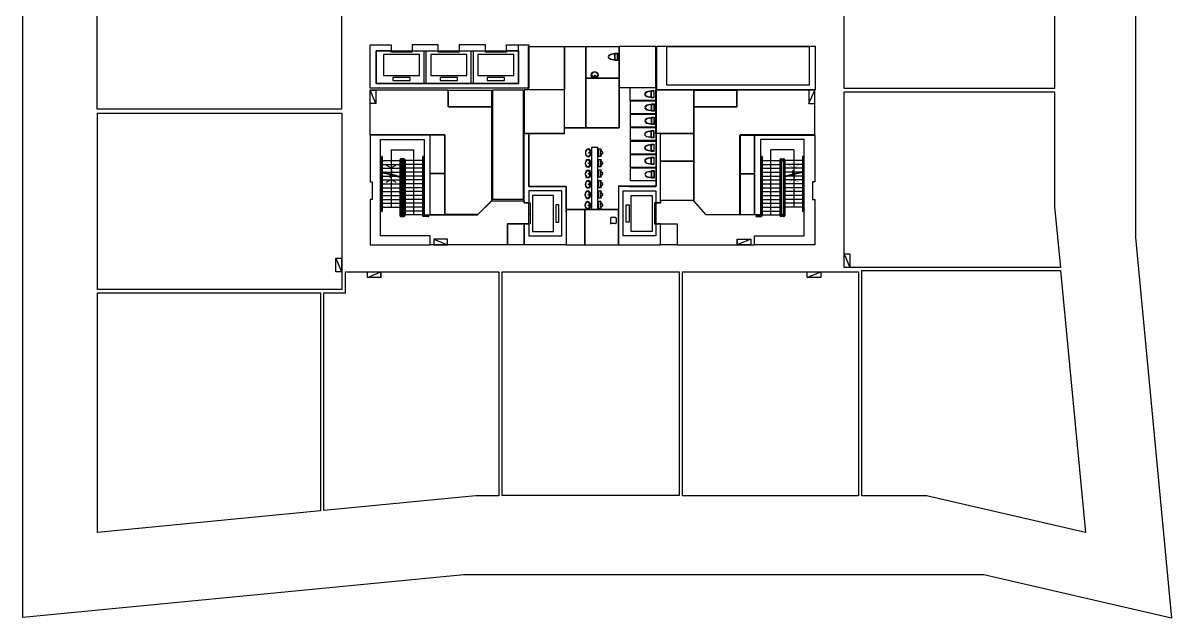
# Model space of a CAD drawing. Header units: millimetres. Extents: x -4538 to 72217, y -5606 to 73959.
# Drawn here: x -4538 to 72217, y -5606 to 34177 of the extents above; entities that cross this region are included whole.
import ezdxf

# ---------------------------------------------------------------- set-up
doc = ezdxf.new("R2010")
doc.units = ezdxf.units.MM
doc.header["$LTSCALE"] = 2000
doc.header["$MEASUREMENT"] = 0
for name, color, linetype in [('Column', 7, 'CONTINUOUS'), ('E&M', 7, 'CONTINUOUS'), ('Toilet', 7, 'CONTINUOUS'), ('Wall', 7, 'CONTINUOUS')]:
    doc.layers.add(name, color=color, linetype=linetype)

# ---------------------------------------------------------------- blocks, each defined once
blk = doc.blocks.new('matong')
at = {"layer": 'E&M', "color": 252, "transparency": 33554687}
for points in [[(37442, 24303), (37619, 24303), (37619, 23809), (37442, 23809)], [(37459, 24277), (37602, 24277), (37602, 23838), (37459, 23838)]]:
    blk.add_lwpolyline(points, close=True, dxfattribs=at)
for centre, major_axis in [((37349, 24052), (351, -1)), ((37347, 24051), (319, -1))]:
    blk.add_ellipse(centre, major_axis=major_axis, ratio=0.548212, start_param=1.269826, end_param=5.016753, dxfattribs=at)

msp = doc.modelspace()

# ---------------------------------------------------------------- linework, layer by layer
at = {"layer": 'Column', "color": 3, "transparency": 33554687}
for p, q in [((35172, 30482, 530), (33172, 30482, 530)), ((26771, 22289, 389), (28947, 22289, 389))]:
    msp.add_line(p, q, dxfattribs=at)
at = {"layer": 'Column', "color": 3, "transparency": 33554687, "extrusion": (0, -0.017452, 0.999848)}
for points in [[(64375, 41596), (64375, 29792), (50306, 29792), (50306, 41595), (64375, 41595)], [(429, 40122), (16744, 40122), (16744, 28410), (429, 28410), (429, 40122)], [(23858, 29690), (26766, 29690), (26766, 28572), (23858, 28572), (23858, 29690)], [(64375, 21880), (64757, 17830), (50306, 17830), (50306, 29579), (64375, 29579), (64375, 21880)], [(18647, 22368), (18647, 19349), (22667, 19349), (22667, 19949), (19347, 19949), (19347, 26388), (22267, 26388), (22267, 21348), (22667, 21348), (22667, 26687), (18647, 26687), (18647, 23568), (18797, 23568), (18797, 22368), (18647, 22368)], [(22668, 26694), (23640, 26694), (23640, 24106), (22668, 24106), (22668, 26694)], [(28947, 26787), (29247, 26787), (29247, 23248), (31747, 23248), (31747, 19349), (28947, 19349), (28947, 20748), (29247, 20748), (29247, 19949), (31447, 19949), (31447, 22948), (29247, 22948), (29247, 22148), (28947, 22148)], [(38047, 26787), (37747, 26787), (37747, 23248), (35247, 23248), (35247, 19349), (38047, 19349), (38047, 20748), (37747, 20748), (37747, 19949), (35547, 19949), (35547, 22948), (37747, 22948), (37747, 22148), (38047, 22148), (38047, 26787)], [(48347, 22368), (48347, 19349), (44327, 19349), (44327, 19949), (47647, 19949), (47647, 26388), (44727, 26388), (44727, 21348), (44327, 21348), (44327, 26687), (48347, 26687), (48347, 23568), (48197, 23568), (48197, 22368), (48347, 22368)], [(22668, 24115), (23640, 24115), (23640, 21364), (22668, 21364), (22668, 24115)], [(43355, 24101), (44326, 24101), (44326, 21350), (43355, 21350), (43355, 24101)], [(38049, 20747), (39164, 20747), (39164, 19352), (38049, 19352), (38049, 20747)], [(27254, 2568), (25714, 2568), (15559, 1586), (15559, 16135), (17000, 16135), (17000, 17544), (27254, 17544), (27254, 2568)], [(64776, 17630), (66428, 122), (55824, 2568), (51491, 2568), (51491, 17630), (64776, 17630)]]:
    msp.add_lwpolyline(points, dxfattribs=at)
at = {"layer": 'Column', "color": 3, "transparency": 33554687, "extrusion": (0, -0.017452, 0.999848), "elevation": -2}
for points in [[(29254, 29825), (18654, 29825), (18654, 32725), (20054, 32725), (20054, 32325), (19054, 32325), (19054, 30125), (28554, 30125), (28554, 32725), (29254, 32725), (29254, 29825)], [(23204, 32325), (23204, 32725), (21454, 32725), (21454, 32325), (23204, 32325)], [(26354, 32325), (26354, 32725), (24604, 32725), (24604, 32325), (26354, 32325)], [(28554, 32325), (27754, 32325), (27754, 32725), (28554, 32725)], [(33054, 32601), (35282, 32601), (35282, 30486), (33054, 30486), (33054, 32601)]]:
    msp.add_lwpolyline(points, dxfattribs=at)
at = {"layer": 'Column', "color": 3, "transparency": 33554687, "elevation": 562}
msp.add_lwpolyline([(19054, 32320), (28554, 32320), (28554, 30121), (19054, 30121)], close=True, dxfattribs=at)
at = {"layer": 'Column', "color": 3, "transparency": 33554687}
for points in [[(29241, 32596), (31630, 32596), (31630, 29705), (29241, 29705)], [(31633, 32593), (33054, 32593), (33054, 27171), (31633, 27171)], [(37745, 32602), (35273, 32602), (35273, 29870), (37745, 29870)], [(37792, 32617), (48377, 32617), (48377, 29717), (37792, 29717)], [(38479, 32614), (47988, 32614), (47988, 30022), (38479, 30022)], [(33053, 30492), (35281, 30492), (35281, 27171), (33053, 27171)], [(26855, 29709), (28873, 29709), (28873, 22374), (26855, 22374)], [(28931, 26799), (31637, 26799), (31637, 29707), (28931, 29707)], [(37747, 29701), (40275, 29701), (40275, 26793), (37747, 26793)], [(436, 28136), (16757, 28136), (16757, 16355), (436, 16355)], [(38044, 26791), (40277, 26791), (40277, 24939), (38044, 24939)], [(33454, 25872), (33844, 25872), (33844, 21689), (33454, 21689)], [(38044, 24939), (40277, 24939), (40277, 22299), (38044, 22299)], [(31747, 19351), (32988, 19351), (32988, 21689), (31747, 21689)], [(32988, 19351), (35244, 19351), (35244, 21689), (32988, 21689)], [(27476, 17546), (39295, 17546), (39295, 2581), (27476, 2581)], [(39517, 17545), (51265, 17545), (51265, 2567), (39517, 2567)]]:
    msp.add_lwpolyline(points, close=True, dxfattribs=at)
for points in [[(18659, 29698), (23857, 29698), (23857, 28580), (26769, 28580), (26769, 22296), (25836, 21363), (23642, 21363), (23642, 26694), (18648, 26694), (18648, 29698)], [(29245, 26797), (31639, 26797), (31639, 27166), (35284, 27166), (35284, 29872), (37751, 29872), (37751, 23263), (35247, 23263), (35247, 21698), (31749, 21698), (31749, 23244), (29245, 23244), (29245, 26797)], [(43145, 29697), (48344, 29697), (48344, 26693), (43361, 26693), (43361, 21351), (41105, 21351), (40285, 22294), (40285, 28579), (43145, 28579), (43145, 29697)], [(19345, 19955), (19345, 26394), (22267, 26394), (22267, 21360), (22667, 21360), (25825, 21360), (26779, 22293), (28932, 22293), (28932, 22149), (29240, 22149), (29240, 20755), (27825, 20755), (27825, 19350), (22667, 19350), (22667, 19955), (19345, 19955)]]:
    msp.add_lwpolyline(points, dxfattribs=at)
at = {"layer": 'Column', "color": 3, "transparency": 33554687, "elevation": 387}
msp.add_lwpolyline([(37747, 22145), (37747, 20745), (39164, 20744), (39164, 19349), (44327, 19346), (44327, 19945), (47647, 19945), (47647, 26384), (44727, 26384), (44727, 21345), (41105, 21351), (40285, 22294), (38044, 22299), (38044, 22145), (37747, 22145)], dxfattribs=at)
at = {"layer": 'Column', "color": 3, "transparency": 33554687, "extrusion": (0, -0.017452, 0.999848)}
msp.add_lwpolyline([(15335, 1564), (430, 122), (430, 16136), (15335, 16136), (15335, 1564)], close=True, dxfattribs=at)
msp.add_ellipse((22542, 21255, 371), major_axis=(-25, 0), ratio=0.999848, start_param=1.570796, end_param=4.712389, dxfattribs=at)
at = {"layer": 'E&M', "color": 252, "transparency": 33554687}
for p, q in [((20754, 32320, 562), (20754, 32220, 560)), ((22254, 30121, 524), (22254, 32320, 562)), ((22404, 30121, 524), (22404, 32320, 562)), ((23904, 32320, 562), (23904, 32220, 560)), ((25404, 30121, 524), (25404, 32320, 562)), ((25554, 30121, 524), (25554, 32320, 562)), ((27054, 32320, 562), (27054, 32220, 560)), ((33646, 30645, 735), (33636, 30540, 734)), ((33651, 30645, 735), (33640, 30581, 735)), ((33667, 30649, 735), (33644, 30671, 735)), ((33667, 30671, 735), (33644, 30649, 735)), ((33661, 30645, 735), (33672, 30581, 735)), ((33676, 30540, 735), (33666, 30645, 735)), ((19027, 28793, 503), (18647, 29693, 518)), ((47967, 28793, 503), (48347, 29693, 518)), ((20047, 25684, 448), (21567, 25684, 448)), ((20047, 25684, 448), (20047, 21865, 382)), ((21567, 21345, 373), (21567, 25684, 448)), ((33278, 25510, 735), (33256, 25487, 735)), ((33256, 25510, 735), (33278, 25487, 735)), ((33387, 25518, 735), (33282, 25508, 735)), ((33282, 25503, 735), (33346, 25514, 735)), ((33282, 25493, 735), (33346, 25482, 735)), ((33282, 25488, 735), (33387, 25478, 734)), ((33897, 25729, 449), (33897, 25279, 441)), ((34072, 25729, 449), (33897, 25729, 449)), ((34037, 25657, 448), (34037, 25350, 442)), ((34176, 25547, 446), (34045, 25643, 448)), ((34045, 25365, 443), (34176, 25460, 444)), ((34170, 25539, 446), (34053, 25625, 447)), ((34053, 25383, 443), (34170, 25468, 445)), ((34057, 25679, 448), (34072, 25679, 448)), ((34072, 25329, 442), (34057, 25329, 442)), ((46947, 25684, 448), (45427, 25684, 448)), ((45427, 21345, 373), (45427, 25684, 448)), ((46947, 25684, 448), (46947, 21865, 382)), ((19347, 24984, 436), (19412, 24984, 436)), ((19347, 24724, 432), (19412, 24724, 432)), ((19412, 25234, 440), (19412, 24236, 423)), ((19462, 25234, 440), (19462, 24223, 423)), ((19462, 24984, 436), (20632, 24984, 436)), ((19462, 24724, 432), (20632, 24724, 432)), ((20632, 25024, 437), (20632, 23929, 418)), ((20682, 25024, 437), (20682, 23917, 417)), ((20682, 24984, 436), (20747, 24984, 436)), ((20682, 24724, 432), (20747, 24724, 432)), ((20907, 25099, 438), (20707, 25099, 438)), ((20907, 25049, 437), (20707, 25049, 437)), ((20932, 24984, 436), (20867, 24984, 436)), ((20932, 24724, 432), (20867, 24724, 432)), ((20932, 25024, 437), (20932, 21305, 372)), ((20982, 25024, 437), (20982, 21305, 372)), ((22152, 24984, 436), (20982, 24984, 436)), ((22152, 24724, 432), (20982, 24724, 432)), ((22152, 25234, 440), (22152, 21305, 372)), ((22202, 25234, 440), (22202, 21305, 372)), ((22267, 24984, 436), (22202, 24984, 436)), ((22267, 24724, 432), (22202, 24724, 432)), ((33257, 24809, 735), (33235, 24786, 735)), ((33235, 24809, 735), (33257, 24786, 735)), ((33366, 24818, 735), (33261, 24808, 735)), ((33261, 24803, 735), (33325, 24814, 735)), ((33261, 24793, 735), (33325, 24782, 735)), ((33261, 24788, 735), (33366, 24778, 734)), ((33897, 25279, 441), (34072, 25279, 441)), ((33897, 25029, 437), (33897, 24579, 429)), ((34072, 25029, 437), (33897, 25029, 437)), ((33897, 24579, 429), (34072, 24579, 429)), ((34037, 24957, 436), (34037, 24651, 430)), ((34176, 24848, 434), (34045, 24943, 435)), ((34045, 24665, 431), (34176, 24760, 432)), ((34170, 24840, 434), (34053, 24925, 435)), ((34053, 24683, 431), (34170, 24768, 432)), ((34057, 24979, 436), (34072, 24979, 436)), ((34072, 24629, 430), (34057, 24629, 430)), ((44727, 24984, 436), (44792, 24984, 436)), ((44727, 24724, 432), (44792, 24724, 432)), ((44792, 25234, 440), (44792, 21305, 372)), ((44842, 25234, 440), (44842, 21305, 372)), ((44842, 24984, 436), (46012, 24984, 436)), ((44842, 24724, 432), (46012, 24724, 432)), ((46012, 25024, 437), (46012, 21305, 372)), ((46062, 25024, 437), (46062, 21305, 372)), ((46062, 24984, 436), (46127, 24984, 436)), ((46062, 24724, 432), (46127, 24724, 432)), ((46087, 25099, 438), (46287, 25099, 438)), ((46087, 25049, 437), (46287, 25049, 437)), ((46312, 24984, 436), (46247, 24984, 436)), ((46312, 24724, 432), (46247, 24724, 432)), ((46312, 25024, 437), (46312, 23917, 417)), ((46362, 25024, 437), (46362, 23929, 418)), ((47532, 24984, 436), (46362, 24984, 436)), ((47532, 24724, 432), (46362, 24724, 432)), ((47532, 25234, 440), (47532, 24223, 423)), ((47582, 25234, 440), (47582, 24236, 423)), ((47647, 24984, 436), (47582, 24984, 436)), ((47647, 24724, 432), (47582, 24724, 432)), ((19347, 24464, 427), (19412, 24464, 427)), ((19347, 24252, 423), (19982, 24092, 421)), ((19347, 24201, 422), (19987, 24041, 420)), ((19347, 23944, 418), (19412, 23944, 418)), ((19412, 24185, 422), (19412, 21605, 377)), ((19462, 24464, 427), (20632, 24464, 427)), ((19462, 24172, 422), (19462, 21605, 377)), ((19462, 23944, 418), (20367, 23944, 418)), ((19538, 24204, 422), (20632, 24204, 422)), ((20111, 24060, 420), (20747, 23900, 417)), ((20116, 24007, 419), (20747, 23849, 416)), ((20572, 23944, 418), (20632, 23944, 418)), ((20632, 23878, 417), (20632, 21305, 372)), ((20682, 24464, 427), (20747, 24464, 427)), ((20682, 24204, 422), (20747, 24204, 422)), ((20682, 23944, 418), (20747, 23944, 418)), ((20682, 23865, 417), (20682, 21305, 372)), ((20932, 24464, 427), (20867, 24464, 427)), ((20932, 24204, 422), (20867, 24204, 422)), ((20932, 23944, 418), (20867, 23944, 418)), ((22152, 24464, 427), (20982, 24464, 427)), ((22152, 24204, 422), (20982, 24204, 422)), ((22152, 23944, 418), (20982, 23944, 418)), ((22267, 24464, 427), (22202, 24464, 427)), ((22267, 24204, 422), (22202, 24204, 422)), ((22267, 23944, 418), (22202, 23944, 418)), ((33257, 24097, 735), (33235, 24075, 735)), ((33235, 24097, 735), (33257, 24075, 735)), ((33366, 24106, 735), (33261, 24096, 735)), ((33261, 24091, 735), (33325, 24102, 735)), ((33261, 24081, 735), (33325, 24070, 735)), ((33261, 24076, 735), (33366, 24066, 734)), ((33897, 24329, 425), (33897, 23879, 417)), ((34072, 24329, 425), (33897, 24329, 425)), ((33897, 23879, 417), (34072, 23879, 417)), ((34037, 24258, 423), (34037, 23951, 418)), ((34176, 24148, 422), (34045, 24243, 423)), ((34045, 23965, 418), (34176, 24061, 420)), ((34170, 24140, 421), (34053, 24225, 423)), ((34053, 23983, 419), (34170, 24069, 420)), ((34057, 24279, 424), (34072, 24279, 424)), ((34072, 23929, 418), (34057, 23929, 418)), ((44727, 24464, 427), (44792, 24464, 427)), ((44727, 24204, 422), (44792, 24204, 422)), ((44727, 23944, 418), (44792, 23944, 418)), ((44842, 24464, 427), (46012, 24464, 427)), ((44842, 24204, 422), (46012, 24204, 422)), ((44842, 23944, 418), (46012, 23944, 418)), ((46062, 24464, 427), (46127, 24464, 427)), ((46062, 24204, 422), (46127, 24204, 422)), ((46062, 23944, 418), (46127, 23944, 418)), ((46312, 24464, 427), (46247, 24464, 427)), ((46312, 24204, 422), (46247, 24204, 422)), ((46883, 24060, 420), (46247, 23900, 417)), ((46878, 24007, 419), (46247, 23849, 416)), ((46312, 23944, 418), (46247, 23944, 418)), ((46312, 23865, 417), (46312, 21305, 372)), ((47532, 24464, 427), (46362, 24464, 427)), ((47456, 24204, 422), (46362, 24204, 422)), ((46422, 23944, 418), (46362, 23944, 418)), ((46362, 23878, 417), (46362, 21305, 372)), ((47532, 23944, 418), (46627, 23944, 418)), ((47647, 24201, 422), (47007, 24041, 420)), ((47647, 24252, 423), (47011, 24092, 421)), ((47532, 24172, 422), (47532, 21605, 377)), ((47647, 24464, 427), (47582, 24464, 427)), ((47582, 24185, 422), (47582, 21605, 377)), ((47647, 23944, 418), (47582, 23944, 418)), ((19347, 23684, 413), (19412, 23684, 413)), ((19347, 23424, 409), (19412, 23424, 409)), ((19347, 23164, 404), (19412, 23164, 404)), ((19462, 23684, 413), (20632, 23684, 413)), ((19462, 23424, 409), (20632, 23424, 409)), ((19462, 23164, 404), (20632, 23164, 404)), ((20682, 23684, 413), (20747, 23684, 413)), ((20682, 23424, 409), (20747, 23424, 409)), ((20682, 23164, 404), (20747, 23164, 404)), ((20932, 23684, 413), (20867, 23684, 413)), ((20932, 23424, 409), (20867, 23424, 409)), ((20932, 23164, 404), (20867, 23164, 404)), ((22152, 23684, 413), (20982, 23684, 413)), ((22152, 23424, 409), (20982, 23424, 409)), ((22152, 23164, 404), (20982, 23164, 404)), ((22267, 23684, 413), (22202, 23684, 413)), ((22267, 23424, 409), (22202, 23424, 409)), ((22267, 23164, 404), (22202, 23164, 404)), ((33259, 23407, 735), (33237, 23384, 735)), ((33237, 23407, 735), (33259, 23384, 735)), ((33368, 23415, 735), (33263, 23405, 735)), ((33263, 23400, 735), (33326, 23411, 735)), ((33263, 23390, 735), (33326, 23379, 735)), ((33263, 23385, 735), (33368, 23375, 734)), ((33897, 23629, 412), (33897, 23179, 405)), ((34072, 23629, 412), (33897, 23629, 412)), ((33897, 23179, 405), (34072, 23179, 405)), ((34037, 23558, 411), (34037, 23251, 406)), ((34176, 23448, 409), (34045, 23543, 411)), ((34045, 23266, 406), (34176, 23361, 408)), ((34170, 23440, 409), (34053, 23525, 411)), ((34053, 23284, 406), (34170, 23369, 408)), ((34057, 23579, 412), (34072, 23579, 412)), ((34072, 23229, 405), (34057, 23229, 405)), ((44727, 23684, 413), (44792, 23684, 413)), ((44727, 23424, 409), (44792, 23424, 409)), ((44727, 23164, 404), (44792, 23164, 404)), ((44842, 23684, 413), (46012, 23684, 413)), ((44842, 23424, 409), (46012, 23424, 409)), ((44842, 23164, 404), (46012, 23164, 404)), ((46062, 23684, 413), (46127, 23684, 413)), ((46062, 23424, 409), (46127, 23424, 409)), ((46062, 23164, 404), (46127, 23164, 404)), ((46312, 23684, 413), (46247, 23684, 413)), ((46312, 23424, 409), (46247, 23424, 409)), ((46312, 23164, 404), (46247, 23164, 404)), ((47532, 23684, 413), (46362, 23684, 413)), ((47532, 23424, 409), (46362, 23424, 409)), ((47532, 23164, 404), (46362, 23164, 404)), ((47647, 23684, 413), (47582, 23684, 413)), ((47647, 23424, 409), (47582, 23424, 409)), ((47647, 23164, 404), (47582, 23164, 404)), ((19347, 22905, 400), (19412, 22905, 400)), ((19347, 22645, 395), (19412, 22645, 395)), ((19347, 22385, 391), (19412, 22385, 391)), ((19462, 22905, 400), (20632, 22905, 400)), ((19462, 22645, 395), (20632, 22645, 395)), ((19462, 22385, 391), (20632, 22385, 391)), ((20682, 22905, 400), (20747, 22905, 400)), ((20682, 22645, 395), (20747, 22645, 395)), ((20682, 22385, 391), (20747, 22385, 391)), ((20932, 22905, 400), (20867, 22905, 400)), ((20932, 22645, 395), (20867, 22645, 395)), ((20932, 22385, 391), (20867, 22385, 391)), ((22152, 22905, 400), (20982, 22905, 400)), ((22152, 22645, 395), (20982, 22645, 395)), ((22152, 22385, 391), (20982, 22385, 391)), ((22267, 22905, 400), (22202, 22905, 400)), ((22267, 22645, 395), (22202, 22645, 395)), ((22267, 22385, 391), (22202, 22385, 391)), ((33238, 22706, 735), (33216, 22684, 735)), ((33216, 22706, 735), (33238, 22684, 735)), ((33347, 22715, 735), (33242, 22705, 735)), ((33242, 22700, 735), (33305, 22711, 735)), ((33242, 22690, 735), (33305, 22679, 735)), ((33242, 22685, 735), (33347, 22675, 734)), ((33897, 22930, 400), (33897, 22480, 392)), ((34072, 22930, 400), (33897, 22930, 400)), ((33897, 22480, 392), (34072, 22480, 392)), ((34037, 22858, 399), (34037, 22551, 394)), ((34176, 22748, 397), (34045, 22843, 399)), ((34045, 22566, 394), (34176, 22661, 396)), ((34170, 22740, 397), (34053, 22825, 398)), ((34053, 22584, 394), (34170, 22669, 396)), ((34057, 22880, 399), (34072, 22880, 399)), ((34072, 22530, 393), (34057, 22530, 393)), ((44727, 22905, 400), (44792, 22905, 400)), ((44727, 22645, 395), (44792, 22645, 395)), ((44727, 22385, 391), (44792, 22385, 391)), ((44842, 22905, 400), (46012, 22905, 400)), ((44842, 22645, 395), (46012, 22645, 395)), ((44842, 22385, 391), (46012, 22385, 391)), ((46062, 22905, 400), (46127, 22905, 400)), ((46062, 22645, 395), (46127, 22645, 395)), ((46062, 22385, 391), (46127, 22385, 391)), ((46312, 22905, 400), (46247, 22905, 400)), ((46312, 22645, 395), (46247, 22645, 395)), ((46312, 22385, 391), (46247, 22385, 391)), ((47532, 22905, 400), (46362, 22905, 400)), ((47532, 22645, 395), (46362, 22645, 395)), ((47532, 22385, 391), (46362, 22385, 391)), ((47647, 22905, 400), (47582, 22905, 400)), ((47647, 22645, 395), (47582, 22645, 395)), ((47647, 22385, 391), (47582, 22385, 391)), ((19347, 22125, 386), (19412, 22125, 386)), ((19347, 21865, 382), (19412, 21865, 382)), ((19462, 22125, 386), (20632, 22125, 386)), ((19462, 21865, 382), (20632, 21865, 382)), ((20682, 22125, 386), (20747, 22125, 386)), ((20682, 21865, 382), (20747, 21865, 382)), ((20932, 22125, 386), (20867, 22125, 386)), ((20932, 21865, 382), (20867, 21865, 382)), ((20932, 21605, 377), (20867, 21605, 377)), ((22152, 22125, 386), (20982, 22125, 386)), ((22152, 21865, 382), (20982, 21865, 382)), ((22152, 21605, 377), (20982, 21605, 377)), ((22267, 22125, 386), (22202, 22125, 386)), ((22267, 21865, 382), (22202, 21865, 382)), ((22267, 21605, 377), (22202, 21605, 377)), ((33238, 21994, 735), (33216, 21972, 735)), ((33216, 21994, 735), (33238, 21972, 735)), ((33347, 22003, 735), (33242, 21993, 735)), ((33242, 21988, 735), (33305, 21999, 735)), ((33242, 21978, 735), (33305, 21967, 735)), ((33242, 21973, 735), (33347, 21963, 734)), ((33897, 22230, 388), (33897, 21780, 380)), ((34072, 22230, 388), (33897, 22230, 388)), ((33897, 21780, 380), (34072, 21780, 380)), ((34037, 22158, 387), (34037, 21851, 381)), ((34176, 22049, 385), (34045, 22144, 387)), ((34045, 21866, 382), (34176, 21961, 383)), ((34170, 22040, 385), (34053, 22126, 386)), ((34053, 21884, 382), (34170, 21969, 383)), ((34057, 22180, 387), (34072, 22180, 387)), ((34072, 21830, 381), (34057, 21830, 381)), ((44727, 22125, 386), (44792, 22125, 386)), ((44727, 21865, 382), (44792, 21865, 382)), ((44727, 21605, 377), (44792, 21605, 377)), ((44842, 22125, 386), (46012, 22125, 386)), ((44842, 21865, 382), (46012, 21865, 382)), ((44842, 21605, 377), (46012, 21605, 377)), ((46062, 22125, 386), (46127, 22125, 386)), ((46062, 21865, 382), (46127, 21865, 382)), ((46062, 21605, 377), (46127, 21605, 377)), ((46312, 22125, 386), (46247, 22125, 386)), ((46312, 21865, 382), (46247, 21865, 382)), ((47532, 22125, 386), (46362, 22125, 386)), ((47532, 21865, 382), (46362, 21865, 382)), ((47647, 22125, 386), (47582, 22125, 386)), ((47647, 21865, 382), (47582, 21865, 382)), ((20707, 21280, 371), (20907, 21280, 371)), ((20707, 21230, 371), (20907, 21230, 371)), ((20747, 21345, 373), (20867, 21345, 373)), ((20932, 21345, 373), (20867, 21345, 373)), ((22152, 21345, 373), (20982, 21345, 373)), ((22267, 21345, 373), (22202, 21345, 373)), ((22542, 21280, 371), (22227, 21280, 371)), ((22542, 21230, 371), (22227, 21230, 371)), ((29247, 21445, 374), (29347, 21445, 374)), ((34697, 21115, 369), (34697, 20815, 363)), ((35047, 21165, 369), (34747, 21165, 369)), ((35047, 20765, 362), (34747, 20765, 362)), ((35097, 21115, 369), (35097, 20815, 363)), ((37747, 21445, 374), (37647, 21445, 374)), ((44452, 21280, 371), (44767, 21280, 371)), ((44452, 21230, 371), (44767, 21230, 371)), ((44727, 21345, 373), (44792, 21345, 373)), ((44842, 21345, 373), (46012, 21345, 373)), ((46062, 21345, 373), (46127, 21345, 373)), ((46287, 21280, 371), (46087, 21280, 371)), ((46287, 21230, 371), (46087, 21230, 371)), ((46247, 21345, 373), (46127, 21345, 373)), ((22917, 19726, 344), (23817, 19346, 338)), ((44077, 19726, 344), (43177, 19346, 338)), ((43177, 19726, 344), (43177, 19346, 338)), ((43177, 19726, 344), (44077, 19726, 344)), ((16361, 18446, 322), (16741, 17546, 306)), ((50310, 18739, 322), (50690, 17839, 306)), ((18473, 17159, 300), (19373, 17539, 306)), ((19373, 17159, 300), (19373, 17539, 306)), ((47856, 17164, 300), (48756, 17544, 306))]:
    msp.add_line(p, q, dxfattribs=at)
at = {"layer": 'E&M', "color": 252, "transparency": 33554687, "extrusion": (0, -0.017452, 0.999848)}
for points, elevation in [([(20054, 32325), (21454, 32325), (21454, 32225), (20054, 32225), (20054, 32325)], -2), ([(23204, 32325), (24604, 32325), (24604, 32225), (23204, 32225), (23204, 32325)], -2), ([(26354, 32325), (27754, 32325), (27754, 32225), (26354, 32225), (26354, 32325)], -2), ([(19554, 30675), (21954, 30675), (21954, 32075), (19554, 32075), (19554, 30675)], -2), ([(22704, 30675), (25104, 30675), (25104, 32075), (22704, 32075), (22704, 30675)], -2), ([(25854, 30675), (28254, 30675), (28254, 32075), (25854, 32075), (25854, 30675)], -2), ([(21329, 30525), (20179, 30525), (20179, 30325), (21329, 30325), (21329, 30525)], -2), ([(24479, 30525), (23329, 30525), (23329, 30325), (24479, 30325), (24479, 30525)], -2), ([(27629, 30525), (26479, 30525), (26479, 30325), (27629, 30325), (27629, 30525)], -2), ([(50310, 17842), (50310, 18742), (50690, 18742), (50690, 17842), (50310, 17842)], -5), ([(19373, 17162), (18473, 17162), (18473, 17542), (19373, 17542), (19373, 17162)], 0)]:
    msp.add_lwpolyline(points, dxfattribs=dict(at, elevation=elevation))
for points in [[(19027, 29697), (19027, 28797), (18647, 28797), (18647, 29697), (19027, 29697)], [(47967, 29697), (47967, 28797), (48347, 28797), (48347, 29697), (47967, 29697)], [(19730, 24672), (20047, 24493), (20364, 24672)], [(20867, 21348), (20867, 24988), (20747, 24988), (20747, 21348)], [(46127, 21348), (46127, 24988), (46247, 24988), (46247, 21348)], [(20116, 24011), (20086, 24334), (20008, 23816), (19982, 24096)], [(46878, 24011), (46908, 24334), (46986, 23816), (47011, 24096)], [(19730, 23534), (20047, 23713), (20364, 23534)], [(30897, 20248), (30897, 22648), (29497, 22648), (29497, 20248), (30897, 20248)], [(36097, 20248), (36097, 22648), (37497, 22648), (37497, 20248), (36097, 20248)], [(29247, 20748), (29247, 22148), (29347, 22148), (29347, 20748), (29247, 20748)], [(31047, 22023), (31047, 20873), (31247, 20873), (31247, 22023), (31047, 22023)], [(35947, 22023), (35947, 20873), (35747, 20873), (35747, 22023), (35947, 22023)], [(37747, 20748), (37747, 22148), (37647, 22148), (37647, 20748), (37747, 20748)], [(23817, 19729), (22917, 19729), (22917, 19349), (23817, 19349), (23817, 19729)], [(43177, 19729), (44077, 19729), (44077, 19349), (43177, 19349), (43177, 19729)], [(16361, 17549), (16361, 18449), (16741, 18449), (16741, 17549), (16361, 17549)], [(48756, 17166), (47856, 17166), (47856, 17546), (48756, 17546), (48756, 17166)]]:
    msp.add_lwpolyline(points, dxfattribs=at)
at = {"layer": 'E&M', "color": 252, "transparency": 33554687}
for points in [[(37435, 29666), (37612, 29666), (37612, 29172), (37435, 29172)], [(37452, 29640), (37595, 29640), (37595, 29200), (37452, 29200)], [(37442, 28778), (37619, 28778), (37619, 28284), (37442, 28284)], [(37459, 28752), (37602, 28752), (37602, 28312), (37459, 28312)], [(37443, 27886), (37621, 27886), (37621, 27392), (37443, 27392)], [(37461, 27860), (37604, 27860), (37604, 27420), (37461, 27420)], [(37426, 26988), (37604, 26988), (37604, 26494), (37426, 26494)], [(37443, 26962), (37586, 26962), (37586, 26522), (37443, 26522)], [(37433, 26083), (37611, 26083), (37611, 25589), (37433, 25589)], [(37450, 26057), (37593, 26057), (37593, 25618), (37450, 25618)], [(37435, 25208), (37612, 25208), (37612, 24714), (37435, 24714)], [(37452, 25182), (37595, 25182), (37595, 24742), (37452, 24742)], [(37442, 24303), (37619, 24303), (37619, 23809), (37442, 23809)], [(37459, 24277), (37602, 24277), (37602, 23838), (37459, 23838)]]:
    msp.add_lwpolyline(points, close=True, dxfattribs=at)
at = {"layer": 'E&M', "color": 252, "transparency": 33554687, "extrusion": (0, -0.017452, 0.999848), "const_width": 20}
for points in [[(47264, 24672), (46947, 24493), (46630, 24672)], [(47264, 23534), (46947, 23713), (46630, 23534)]]:
    msp.add_lwpolyline(points, dxfattribs=at)
at = {"layer": 'E&M', "color": 252, "transparency": 33554687, "extrusion": (0, 0, -1)}
for centre, major_axis in [((33652, 30695, 1771), (-260, 0)), ((33653, 30722, 2834), (-208, 0)), ((33232, 25494, 1771), (0, -260)), ((33205, 25495, 2834), (0, -208)), ((33211, 24794, 1771), (0, -260)), ((33184, 24795, 2834), (0, -208)), ((33211, 24082, 1771), (0, -260)), ((33184, 24083, 2834), (0, -208)), ((33213, 23391, 1771), (0, -260)), ((33186, 23393, 2834), (0, -208)), ((33191, 22691, 1771), (0, -260)), ((33165, 22692, 2834), (0, -208)), ((33191, 21979, 1771), (0, -260)), ((33165, 21980, 2834), (0, -208))]:
    msp.add_ellipse(centre, major_axis=major_axis, ratio=0.764677, dxfattribs=at)
at = {"layer": 'E&M', "color": 252, "transparency": 33554687, "extrusion": (0.017452, 0, -0.999848)}
for centre, major_axis, start_param, end_param in [((33526, 30570, 733), (0, -15), 4.539893, 5.932082), ((33556, 30553, 733), (0, -25), 1.442119, 1.699474), ((33526, 30536, 733), (0, -15), 3.492696, 4.884885), ((33556, 30553, 733), (0, -22.5), 1.774556, 2.414234), ((33556, 30553, 733), (0, -22.5), 0.727359, 1.367037), ((33556, 30553, 733), (0, -25), 2.489316, 2.746672), ((33556, 30553, 733), (0, -25), 0.394921, 0.652276), ((33556, 30588, 733), (0, -15), 5.587091, 6.97928), ((33556, 30518, 733), (0, -15), 2.445498, 3.837687), ((33556, 30553, 733), (0, -22.5), 2.821754, 3.461432), ((33556, 30553, 733), (0, -22.5), 5.963346, 6.603024), ((33556, 30553, 733), (0, -25), 3.536514, 3.793869), ((33556, 30553, 733), (0, -25), 5.630909, 5.888264), ((33586, 30570, 734), (0, -15), 0.351103, 1.743292), ((33586, 30536, 734), (0, -15), 1.398301, 2.790489), ((33556, 30553, 733), (0, -22.5), 3.868951, 4.508629), ((33556, 30553, 733), (0, -22.5), 4.916149, 5.555827), ((33556, 30553, 733), (0, -25), 4.583711, 4.841067), ((33656, 30660, 735), (0, -21), 0.51338, 5.769805), ((33656, 30540, 735), (0, -20), 4.712389, 7.853982), ((33656, 30660, 735), (0, -16), 0.653847, 5.629339), ((33656, 30645, 735), (0, -10), 1.570796, 4.712389), ((33656, 30645, 735), (0, -5), 1.570796, 4.712389), ((33726, 30570, 736), (0, -15), 4.539893, 5.932082), ((33756, 30553, 737), (0, -25), 1.442119, 1.699474), ((33726, 30536, 736), (0, -15), 3.492696, 4.884885), ((33756, 30553, 737), (0, -22.5), 1.774556, 2.414234), ((33756, 30553, 737), (0, -22.5), 0.727359, 1.367037), ((33756, 30553, 737), (0, -25), 2.489316, 2.746672), ((33756, 30553, 737), (0, -25), 0.394921, 0.652276), ((33756, 30588, 737), (0, -15), 5.587091, 6.97928), ((33756, 30518, 737), (0, -15), 2.445498, 3.837687), ((33756, 30553, 737), (0, -22.5), 2.821754, 3.461432), ((33756, 30553, 737), (0, -22.5), 5.963346, 6.603024), ((33756, 30553, 737), (0, -25), 3.536514, 3.793869), ((33756, 30553, 737), (0, -25), 5.630909, 5.888264), ((33786, 30570, 737), (0, -15), 0.351103, 1.743292), ((33786, 30536, 737), (0, -15), 1.398301, 2.790489), ((33756, 30553, 737), (0, -22.5), 3.868951, 4.508629), ((33756, 30553, 737), (0, -22.5), 4.916149, 5.555827), ((33756, 30553, 737), (0, -25), 4.583711, 4.841067)]:
    msp.add_ellipse(centre, major_axis=major_axis, ratio=0.999848, start_param=start_param, end_param=end_param, dxfattribs=at)
for centre, major_axis in [((33556, 30553, 733), (0, -15)), ((33656, 30540, 735), (0, -10)), ((33756, 30553, 737), (0, -15))]:
    msp.add_ellipse(centre, major_axis=major_axis, ratio=0.999848, dxfattribs=at)
at = {"layer": 'E&M', "color": 252, "transparency": 33554687}
for centre, major_axis in [((37342, 29414), (351, -1)), ((37340, 29413), (319, -1)), ((37349, 28527), (351, -1)), ((37347, 28525), (319, -1)), ((37351, 27635), (351, -1)), ((37348, 27633), (319, -1)), ((37334, 26737), (351, -1)), ((37331, 26735), (319, -1)), ((37341, 25832), (351, -1)), ((37338, 25831), (319, -1)), ((37342, 24957), (351, -1)), ((37340, 24955), (319, -1)), ((37349, 24052), (351, -1)), ((37347, 24051), (319, -1))]:
    msp.add_ellipse(centre, major_axis=major_axis, ratio=0.548212, start_param=1.269826, end_param=5.016753, dxfattribs=at)
at = {"layer": 'E&M', "color": 252, "transparency": 33554687, "extrusion": (0, 0.017452, -0.999848)}
for centre, major_axis, start_param, end_param in [((33267, 25498, 735), (21, 0), 0.51338, 5.769805), ((33267, 25498, 735), (16, 0), 0.653847, 5.629339), ((33282, 25498, 735), (10, 0), 1.570796, 4.712389), ((33282, 25498, 735), (5, 0), 1.570796, 4.712389), ((33374, 25598, 737), (25, 0), 3.536514, 3.793869), ((33340, 25598, 737), (15, 0), 5.587091, 6.97928), ((33374, 25598, 737), (22.5, 0), 2.821754, 3.461432), ((33374, 25598, 737), (25, 0), 2.489316, 2.746672), ((33374, 25398, 733), (25, 0), 3.536514, 3.793869), ((33340, 25398, 733), (15, 0), 5.587091, 6.97928), ((33374, 25398, 733), (22.5, 0), 2.821754, 3.461432), ((33374, 25398, 733), (25, 0), 2.489316, 2.746672), ((33357, 25628, 737), (15, 0), 0.351103, 1.743292), ((33357, 25568, 736), (15, 0), 4.539893, 5.932082), ((33357, 25428, 734), (15, 0), 0.351103, 1.743292), ((33357, 25368, 733), (15, 0), 4.539893, 5.932082), ((33374, 25598, 737), (22.5, 0), 3.868951, 4.508629), ((33374, 25598, 737), (22.5, 0), 1.774556, 2.414234), ((33374, 25398, 733), (22.5, 0), 3.868951, 4.508629), ((33374, 25398, 733), (22.5, 0), 1.774556, 2.414234), ((33374, 25598, 737), (25, 0), 4.583711, 4.841067), ((33374, 25598, 737), (25, 0), 1.442119, 1.699474), ((33374, 25398, 733), (25, 0), 4.583711, 4.841067), ((33374, 25398, 733), (25, 0), 1.442119, 1.699474), ((33391, 25628, 737), (15, 0), 1.398301, 2.790489), ((33391, 25568, 736), (15, 0), 3.492696, 4.884885), ((33391, 25428, 734), (15, 0), 1.398301, 2.790489), ((33391, 25368, 733), (15, 0), 3.492696, 4.884885), ((33374, 25598, 737), (22.5, 0), 4.916149, 5.555827), ((33374, 25598, 737), (22.5, 0), 0.727359, 1.367037), ((33374, 25398, 733), (22.5, 0), 4.916149, 5.555827), ((33374, 25398, 733), (22.5, 0), 0.727359, 1.367037), ((33387, 25498, 735), (20, 0), 4.712389, 7.853982), ((33409, 25598, 737), (15, 0), 2.445498, 3.837687), ((33409, 25398, 733), (15, 0), 2.445498, 3.837687), ((33374, 25598, 737), (25, 0), 5.630909, 5.888264), ((33374, 25598, 737), (25, 0), 0.394921, 0.652276), ((33374, 25398, 733), (25, 0), 5.630909, 5.888264), ((33374, 25398, 733), (25, 0), 0.394921, 0.652276), ((33374, 25598, 737), (22.5, 0), 5.963346, 6.603024), ((33374, 25398, 733), (22.5, 0), 5.963346, 6.603024), ((33246, 24798, 735), (21, 0), 0.51338, 5.769805), ((33246, 24798, 735), (16, 0), 0.653847, 5.629339), ((33261, 24798, 735), (10, 0), 1.570796, 4.712389), ((33261, 24798, 735), (5, 0), 1.570796, 4.712389), ((33353, 24898, 737), (25, 0), 3.536514, 3.793869), ((33319, 24898, 737), (15, 0), 5.587091, 6.97928), ((33353, 24898, 737), (22.5, 0), 2.821754, 3.461432), ((33353, 24898, 737), (25, 0), 2.489316, 2.746672), ((33353, 24698, 733), (25, 0), 3.536514, 3.793869), ((33319, 24698, 733), (15, 0), 5.587091, 6.97928), ((33353, 24698, 733), (22.5, 0), 2.821754, 3.461432), ((33353, 24698, 733), (25, 0), 2.489316, 2.746672), ((33336, 24928, 737), (15, 0), 0.351103, 1.743292), ((33336, 24868, 736), (15, 0), 4.539893, 5.932082), ((33336, 24728, 734), (15, 0), 0.351103, 1.743292), ((33336, 24668, 733), (15, 0), 4.539893, 5.932082), ((33353, 24898, 737), (22.5, 0), 3.868951, 4.508629), ((33353, 24898, 737), (22.5, 0), 1.774556, 2.414234), ((33353, 24698, 733), (22.5, 0), 3.868951, 4.508629), ((33353, 24698, 733), (22.5, 0), 1.774556, 2.414234), ((33353, 24898, 737), (25, 0), 4.583711, 4.841067), ((33353, 24898, 737), (25, 0), 1.442119, 1.699474), ((33353, 24698, 733), (25, 0), 4.583711, 4.841067), ((33353, 24698, 733), (25, 0), 1.442119, 1.699474), ((33370, 24928, 737), (15, 0), 1.398301, 2.790489), ((33370, 24868, 736), (15, 0), 3.492696, 4.884885), ((33370, 24728, 734), (15, 0), 1.398301, 2.790489), ((33370, 24668, 733), (15, 0), 3.492696, 4.884885), ((33353, 24898, 737), (22.5, 0), 4.916149, 5.555827), ((33353, 24898, 737), (22.5, 0), 0.727359, 1.367037), ((33353, 24698, 733), (22.5, 0), 4.916149, 5.555827), ((33353, 24698, 733), (22.5, 0), 0.727359, 1.367037), ((33366, 24798, 735), (20, 0), 4.712389, 7.853982), ((33388, 24898, 737), (15, 0), 2.445498, 3.837687), ((33388, 24698, 733), (15, 0), 2.445498, 3.837687), ((33353, 24898, 737), (25, 0), 5.630909, 5.888264), ((33353, 24898, 737), (25, 0), 0.394921, 0.652276), ((33353, 24698, 733), (25, 0), 5.630909, 5.888264), ((33353, 24698, 733), (25, 0), 0.394921, 0.652276), ((33353, 24898, 737), (22.5, 0), 5.963346, 6.603024), ((33353, 24698, 733), (22.5, 0), 5.963346, 6.603024), ((33246, 24086, 735), (21, 0), 0.51338, 5.769805), ((33246, 24086, 735), (16, 0), 0.653847, 5.629339), ((33261, 24086, 735), (10, 0), 1.570796, 4.712389), ((33261, 24086, 735), (5, 0), 1.570796, 4.712389), ((33353, 24186, 737), (25, 0), 3.536514, 3.793869), ((33319, 24186, 737), (15, 0), 5.587091, 6.97928), ((33353, 24186, 737), (22.5, 0), 2.821754, 3.461432), ((33353, 24186, 737), (25, 0), 2.489316, 2.746672), ((33353, 23986, 733), (25, 0), 3.536514, 3.793869), ((33319, 23986, 733), (15, 0), 5.587091, 6.97928), ((33353, 23986, 733), (22.5, 0), 2.821754, 3.461432), ((33353, 23986, 733), (25, 0), 2.489316, 2.746672), ((33336, 24216, 737), (15, 0), 0.351103, 1.743292), ((33336, 24156, 736), (15, 0), 4.539893, 5.932082), ((33336, 24016, 734), (15, 0), 0.351103, 1.743292), ((33336, 23956, 733), (15, 0), 4.539893, 5.932082), ((33353, 24186, 737), (22.5, 0), 3.868951, 4.508629), ((33353, 24186, 737), (22.5, 0), 1.774556, 2.414234), ((33353, 23986, 733), (22.5, 0), 3.868951, 4.508629), ((33353, 23986, 733), (22.5, 0), 1.774556, 2.414234), ((33353, 24186, 737), (25, 0), 4.583711, 4.841067), ((33353, 24186, 737), (25, 0), 1.442119, 1.699474), ((33353, 23986, 733), (25, 0), 4.583711, 4.841067), ((33353, 23986, 733), (25, 0), 1.442119, 1.699474), ((33370, 24216, 737), (15, 0), 1.398301, 2.790489), ((33370, 24156, 736), (15, 0), 3.492696, 4.884885), ((33370, 24016, 734), (15, 0), 1.398301, 2.790489), ((33370, 23956, 733), (15, 0), 3.492696, 4.884885), ((33353, 24186, 737), (22.5, 0), 4.916149, 5.555827), ((33353, 24186, 737), (22.5, 0), 0.727359, 1.367037), ((33353, 23986, 733), (22.5, 0), 4.916149, 5.555827), ((33353, 23986, 733), (22.5, 0), 0.727359, 1.367037), ((33366, 24086, 735), (20, 0), 4.712389, 7.853982), ((33388, 24186, 737), (15, 0), 2.445498, 3.837687), ((33388, 23986, 733), (15, 0), 2.445498, 3.837687), ((33353, 24186, 737), (25, 0), 5.630909, 5.888264), ((33353, 24186, 737), (25, 0), 0.394921, 0.652276), ((33353, 23986, 733), (25, 0), 5.630909, 5.888264), ((33353, 23986, 733), (25, 0), 0.394921, 0.652276), ((33353, 24186, 737), (22.5, 0), 5.963346, 6.603024), ((33353, 23986, 733), (22.5, 0), 5.963346, 6.603024), ((33248, 23395, 735), (21, 0), 0.51338, 5.769805), ((33248, 23395, 735), (16, 0), 0.653847, 5.629339), ((33263, 23395, 735), (10, 0), 1.570796, 4.712389), ((33263, 23395, 735), (5, 0), 1.570796, 4.712389), ((33355, 23495, 737), (25, 0), 3.536514, 3.793869), ((33320, 23495, 737), (15, 0), 5.587091, 6.97928), ((33355, 23495, 737), (22.5, 0), 2.821754, 3.461432), ((33355, 23495, 737), (25, 0), 2.489316, 2.746672), ((33355, 23295, 733), (25, 0), 3.536514, 3.793869), ((33320, 23295, 733), (15, 0), 5.587091, 6.97928), ((33355, 23295, 733), (22.5, 0), 2.821754, 3.461432), ((33355, 23295, 733), (25, 0), 2.489316, 2.746672), ((33338, 23525, 737), (15, 0), 0.351103, 1.743292), ((33338, 23465, 736), (15, 0), 4.539893, 5.932082), ((33338, 23325, 734), (15, 0), 0.351103, 1.743292), ((33338, 23266, 733), (15, 0), 4.539893, 5.932082), ((33355, 23495, 737), (22.5, 0), 3.868951, 4.508629), ((33355, 23495, 737), (22.5, 0), 1.774556, 2.414234), ((33355, 23295, 733), (22.5, 0), 3.868951, 4.508629), ((33355, 23295, 733), (22.5, 0), 1.774556, 2.414234), ((33355, 23495, 737), (25, 0), 4.583711, 4.841067), ((33355, 23495, 737), (25, 0), 1.442119, 1.699474), ((33355, 23295, 733), (25, 0), 4.583711, 4.841067), ((33355, 23295, 733), (25, 0), 1.442119, 1.699474), ((33372, 23525, 737), (15, 0), 1.398301, 2.790489), ((33372, 23465, 736), (15, 0), 3.492696, 4.884885), ((33372, 23325, 734), (15, 0), 1.398301, 2.790489), ((33372, 23266, 733), (15, 0), 3.492696, 4.884885), ((33355, 23495, 737), (22.5, 0), 4.916149, 5.555827), ((33355, 23495, 737), (22.5, 0), 0.727359, 1.367037), ((33355, 23295, 733), (22.5, 0), 4.916149, 5.555827), ((33355, 23295, 733), (22.5, 0), 0.727359, 1.367037), ((33368, 23395, 735), (20, 0), 4.712389, 7.853982), ((33389, 23495, 737), (15, 0), 2.445498, 3.837687), ((33389, 23295, 733), (15, 0), 2.445498, 3.837687), ((33355, 23495, 737), (25, 0), 5.630909, 5.888264), ((33355, 23495, 737), (25, 0), 0.394921, 0.652276), ((33355, 23295, 733), (25, 0), 5.630909, 5.888264), ((33355, 23295, 733), (25, 0), 0.394921, 0.652276), ((33355, 23495, 737), (22.5, 0), 5.963346, 6.603024), ((33355, 23295, 733), (22.5, 0), 5.963346, 6.603024), ((33227, 22695, 735), (21, 0), 0.51338, 5.769805), ((33227, 22695, 735), (16, 0), 0.653847, 5.629339), ((33242, 22695, 735), (10, 0), 1.570796, 4.712389), ((33242, 22695, 735), (5, 0), 1.570796, 4.712389), ((33334, 22795, 737), (25, 0), 3.536514, 3.793869), ((33299, 22795, 737), (15, 0), 5.587091, 6.97928), ((33334, 22795, 737), (22.5, 0), 2.821754, 3.461432), ((33334, 22795, 737), (25, 0), 2.489316, 2.746672), ((33334, 22595, 733), (25, 0), 3.536514, 3.793869), ((33299, 22595, 733), (15, 0), 5.587091, 6.97928), ((33334, 22595, 733), (22.5, 0), 2.821754, 3.461432), ((33334, 22595, 733), (25, 0), 2.489316, 2.746672), ((33317, 22825, 737), (15, 0), 0.351103, 1.743292), ((33317, 22765, 736), (15, 0), 4.539893, 5.932082), ((33317, 22625, 734), (15, 0), 0.351103, 1.743292), ((33317, 22565, 733), (15, 0), 4.539893, 5.932082), ((33334, 22795, 737), (22.5, 0), 3.868951, 4.508629), ((33334, 22795, 737), (22.5, 0), 1.774556, 2.414234), ((33334, 22595, 733), (22.5, 0), 3.868951, 4.508629), ((33334, 22595, 733), (22.5, 0), 1.774556, 2.414234), ((33334, 22795, 737), (25, 0), 4.583711, 4.841067), ((33334, 22795, 737), (25, 0), 1.442119, 1.699474), ((33334, 22595, 733), (25, 0), 4.583711, 4.841067), ((33334, 22595, 733), (25, 0), 1.442119, 1.699474), ((33351, 22825, 737), (15, 0), 1.398301, 2.790489), ((33351, 22765, 736), (15, 0), 3.492696, 4.884885), ((33351, 22625, 734), (15, 0), 1.398301, 2.790489), ((33351, 22565, 733), (15, 0), 3.492696, 4.884885), ((33334, 22795, 737), (22.5, 0), 4.916149, 5.555827), ((33334, 22795, 737), (22.5, 0), 0.727359, 1.367037), ((33334, 22595, 733), (22.5, 0), 4.916149, 5.555827), ((33334, 22595, 733), (22.5, 0), 0.727359, 1.367037), ((33347, 22695, 735), (20, 0), 4.712389, 7.853982), ((33368, 22795, 737), (15, 0), 2.445498, 3.837687), ((33368, 22595, 733), (15, 0), 2.445498, 3.837687), ((33334, 22795, 737), (25, 0), 5.630909, 5.888264), ((33334, 22795, 737), (25, 0), 0.394921, 0.652276), ((33334, 22595, 733), (25, 0), 5.630909, 5.888264), ((33334, 22595, 733), (25, 0), 0.394921, 0.652276), ((33334, 22795, 737), (22.5, 0), 5.963346, 6.603024), ((33334, 22595, 733), (22.5, 0), 5.963346, 6.603024), ((33227, 21983, 735), (21, 0), 0.51338, 5.769805), ((33227, 21983, 735), (16, 0), 0.653847, 5.629339), ((33242, 21983, 735), (10, 0), 1.570796, 4.712389), ((33242, 21983, 735), (5, 0), 1.570796, 4.712389), ((33334, 22083, 737), (25, 0), 3.536514, 3.793869), ((33299, 22083, 737), (15, 0), 5.587091, 6.97928), ((33334, 22083, 737), (22.5, 0), 2.821754, 3.461432), ((33334, 22083, 737), (25, 0), 2.489316, 2.746672), ((33334, 21883, 733), (25, 0), 3.536514, 3.793869), ((33299, 21883, 733), (15, 0), 5.587091, 6.97928), ((33334, 21883, 733), (22.5, 0), 2.821754, 3.461432), ((33334, 21883, 733), (25, 0), 2.489316, 2.746672), ((33317, 22113, 737), (15, 0), 0.351103, 1.743292), ((33317, 22053, 736), (15, 0), 4.539893, 5.932082), ((33317, 21913, 734), (15, 0), 0.351103, 1.743292), ((33317, 21853, 733), (15, 0), 4.539893, 5.932082), ((33334, 22083, 737), (22.5, 0), 3.868951, 4.508629), ((33334, 22083, 737), (22.5, 0), 1.774556, 2.414234), ((33334, 21883, 733), (22.5, 0), 3.868951, 4.508629), ((33334, 21883, 733), (22.5, 0), 1.774556, 2.414234), ((33334, 22083, 737), (25, 0), 4.583711, 4.841067), ((33334, 22083, 737), (25, 0), 1.442119, 1.699474), ((33334, 21883, 733), (25, 0), 4.583711, 4.841067), ((33334, 21883, 733), (25, 0), 1.442119, 1.699474), ((33351, 22113, 737), (15, 0), 1.398301, 2.790489), ((33351, 22053, 736), (15, 0), 3.492696, 4.884885), ((33351, 21913, 734), (15, 0), 1.398301, 2.790489), ((33351, 21853, 733), (15, 0), 3.492696, 4.884885), ((33334, 22083, 737), (22.5, 0), 4.916149, 5.555827), ((33334, 22083, 737), (22.5, 0), 0.727359, 1.367037), ((33334, 21883, 733), (22.5, 0), 4.916149, 5.555827), ((33334, 21883, 733), (22.5, 0), 0.727359, 1.367037), ((33347, 21983, 735), (20, 0), 4.712389, 7.853982), ((33368, 22083, 737), (15, 0), 2.445498, 3.837687), ((33368, 21883, 733), (15, 0), 2.445498, 3.837687), ((33334, 22083, 737), (25, 0), 5.630909, 5.888264), ((33334, 22083, 737), (25, 0), 0.394921, 0.652276), ((33334, 21883, 733), (25, 0), 5.630909, 5.888264), ((33334, 21883, 733), (25, 0), 0.394921, 0.652276), ((33334, 22083, 737), (22.5, 0), 5.963346, 6.603024), ((33334, 21883, 733), (22.5, 0), 5.963346, 6.603024)]:
    msp.add_ellipse(centre, major_axis=major_axis, ratio=0.999848, start_param=start_param, end_param=end_param, dxfattribs=at)
for centre, major_axis in [((33374, 25598, 737), (15, 0)), ((33374, 25398, 733), (15, 0)), ((33387, 25498, 735), (10, 0)), ((33353, 24898, 737), (15, 0)), ((33353, 24698, 733), (15, 0)), ((33366, 24798, 735), (10, 0)), ((33353, 24186, 737), (15, 0)), ((33353, 23986, 733), (15, 0)), ((33366, 24086, 735), (10, 0)), ((33355, 23495, 737), (15, 0)), ((33355, 23295, 733), (15, 0)), ((33368, 23395, 735), (10, 0)), ((33334, 22795, 737), (15, 0)), ((33334, 22595, 733), (15, 0)), ((33347, 22695, 735), (10, 0)), ((33334, 22083, 737), (15, 0)), ((33334, 21883, 733), (15, 0)), ((33347, 21983, 735), (10, 0))]:
    msp.add_ellipse(centre, major_axis=major_axis, ratio=0.999848, dxfattribs=at)
at = {"layer": 'E&M', "color": 252, "transparency": 33554687, "extrusion": (0, -0.017452, 0.999848)}
for centre, major_axis, start_param, end_param in [((34057, 25659, 448), (-20, 0), 4.712389, 7.225185), ((34057, 25349, 442), (-20, 0), 5.341185, 7.853982), ((34047, 25617, 447), (-10, 0), 4.083593, 6.283185), ((34047, 25504, 445), (-25, 0), 1.159279, 5.123906), ((34047, 25391, 443), (-10, 0), 0, 2.199593), ((34072, 25704, 449), (-25, 0), 1.570796, 4.712389), ((34072, 25304, 442), (-25, 0), 1.570796, 4.712389), ((34147, 25507, 445), (-40, 0), 3.405698, 4.083593), ((34147, 25501, 445), (-40, 0), 2.199593, 2.877487), ((34147, 25507, 445), (-50, 0), 3.405698, 4.083593), ((34147, 25501, 445), (-50, 0), 2.199593, 2.877487), ((34134, 25504, 445), (-52.5, 0), 2.877487, 3.405698), ((34134, 25504, 445), (-62.5, 0), 2.877487, 3.405698), ((19437, 25234, 440), (-25, 0), 3.141593, 6.283185), ((20707, 25024, 437), (-75, 0), 4.712389, 6.283185), ((20707, 25024, 437), (-25, 0), 4.712389, 6.283185), ((20907, 25024, 437), (-75, 0), 3.141593, 4.712389), ((20907, 25024, 437), (-25, 0), 3.141593, 4.712389), ((22177, 25234, 440), (-25, 0), 3.141593, 6.283185), ((34057, 24959, 436), (-20, 0), 4.712389, 7.225185), ((34057, 24649, 430), (-20, 0), 5.341185, 7.853982), ((34047, 24917, 435), (-10, 0), 4.083593, 6.283185), ((34047, 24804, 433), (-25, 0), 1.159279, 5.123906), ((34047, 24691, 431), (-10, 0), 0, 2.199593), ((34072, 25004, 436), (-25, 0), 1.570796, 4.712389), ((34072, 24604, 429), (-25, 0), 1.570796, 4.712389), ((34147, 24807, 433), (-40, 0), 3.405698, 4.083593), ((34147, 24801, 433), (-40, 0), 2.199593, 2.877487), ((34147, 24807, 433), (-50, 0), 3.405698, 4.083593), ((34147, 24801, 433), (-50, 0), 2.199593, 2.877487), ((34134, 24804, 433), (-52.5, 0), 2.877487, 3.405698), ((34134, 24804, 433), (-62.5, 0), 2.877487, 3.405698), ((44817, 25234, 440), (-25, 0), 3.141593, 6.283185), ((46087, 25024, 437), (-75, 0), 4.712389, 6.283185), ((46087, 25024, 437), (-25, 0), 4.712389, 6.283185), ((46287, 25024, 437), (-75, 0), 3.141593, 4.712389), ((46287, 25024, 437), (-25, 0), 3.141593, 4.712389), ((47557, 25234, 440), (-25, 0), 3.141593, 6.283185), ((34057, 24259, 423), (-20, 0), 4.712389, 7.225185), ((34057, 23949, 418), (-20, 0), 5.341185, 7.853982), ((34047, 24217, 423), (-10, 0), 4.083593, 6.283185), ((34047, 24104, 421), (-25, 0), 1.159279, 5.123906), ((34047, 23991, 419), (-10, 0), 0, 2.199593), ((34072, 24304, 424), (-25, 0), 1.570796, 4.712389), ((34072, 23904, 417), (-25, 0), 1.570796, 4.712389), ((34147, 24107, 421), (-40, 0), 3.405698, 4.083593), ((34147, 24101, 421), (-40, 0), 2.199593, 2.877487), ((34147, 24107, 421), (-50, 0), 3.405698, 4.083593), ((34147, 24101, 421), (-50, 0), 2.199593, 2.877487), ((34134, 24104, 421), (-52.5, 0), 2.877487, 3.405698), ((34134, 24104, 421), (-62.5, 0), 2.877487, 3.405698), ((34057, 23559, 411), (-20, 0), 4.712389, 7.225185), ((34057, 23249, 406), (-20, 0), 5.341185, 7.853982), ((34047, 23517, 410), (-10, 0), 4.083593, 6.283185), ((34047, 23404, 409), (-25, 0), 1.159279, 5.123906), ((34047, 23292, 407), (-10, 0), 0, 2.199593), ((34072, 23604, 412), (-25, 0), 1.570796, 4.712389), ((34072, 23204, 405), (-25, 0), 1.570796, 4.712389), ((34147, 23408, 409), (-40, 0), 3.405698, 4.083593), ((34147, 23401, 408), (-40, 0), 2.199593, 2.877487), ((34147, 23408, 409), (-50, 0), 3.405698, 4.083593), ((34147, 23401, 408), (-50, 0), 2.199593, 2.877487), ((34134, 23404, 409), (-52.5, 0), 2.877487, 3.405698), ((34134, 23404, 409), (-62.5, 0), 2.877487, 3.405698), ((34057, 22860, 399), (-20, 0), 4.712389, 7.225185), ((34057, 22550, 394), (-20, 0), 5.341185, 7.853982), ((34047, 22817, 398), (-10, 0), 4.083593, 6.283185), ((34047, 22705, 396), (-25, 0), 1.159279, 5.123906), ((34047, 22592, 394), (-10, 0), 0, 2.199593), ((34072, 22905, 400), (-25, 0), 1.570796, 4.712389), ((34072, 22505, 393), (-25, 0), 1.570796, 4.712389), ((34147, 22708, 396), (-40, 0), 3.405698, 4.083593), ((34147, 22701, 396), (-40, 0), 2.199593, 2.877487), ((34147, 22708, 396), (-50, 0), 3.405698, 4.083593), ((34147, 22701, 396), (-50, 0), 2.199593, 2.877487), ((34134, 22705, 396), (-52.5, 0), 2.877487, 3.405698), ((34134, 22705, 396), (-62.5, 0), 2.877487, 3.405698), ((19437, 21605, 377), (-25, 0), 0, 3.141593), ((34057, 22160, 387), (-20, 0), 4.712389, 7.225185), ((34057, 21850, 381), (-20, 0), 5.341185, 7.853982), ((34047, 22118, 386), (-10, 0), 4.083593, 6.283185), ((34047, 22005, 384), (-25, 0), 1.159279, 5.123906), ((34047, 21892, 382), (-10, 0), 0, 2.199593), ((34072, 22205, 388), (-25, 0), 1.570796, 4.712389), ((34072, 21805, 381), (-25, 0), 1.570796, 4.712389), ((34147, 22008, 384), (-40, 0), 3.405698, 4.083593), ((34147, 22002, 384), (-40, 0), 2.199593, 2.877487), ((34147, 22008, 384), (-50, 0), 3.405698, 4.083593), ((34147, 22002, 384), (-50, 0), 2.199593, 2.877487), ((34134, 22005, 384), (-52.5, 0), 2.877487, 3.405698), ((34134, 22005, 384), (-62.5, 0), 2.877487, 3.405698), ((47557, 21605, 377), (-25, 0), 0, 3.141593), ((20707, 21305, 372), (-75, 0), 0, 1.570796), ((20707, 21305, 372), (-25, 0), 0, 1.570796), ((20907, 21305, 372), (-25, 0), 1.570796, 3.141593), ((20907, 21305, 372), (-75, 0), 1.570796, 3.141593), ((22227, 21305, 372), (-75, 0), 0, 1.570796), ((22227, 21305, 372), (-25, 0), 0, 1.570796), ((34747, 21115, 369), (-50, 0), 4.712389, 6.283185), ((34747, 20815, 363), (-50, 0), 0, 1.570796), ((35047, 21115, 369), (-50, 0), 3.141593, 4.712389), ((35047, 20815, 363), (-50, 0), 1.570796, 3.141593), ((44452, 21255, 371), (-25, 0), 4.712389, 7.853982), ((44767, 21305, 372), (-25, 0), 1.570796, 3.141593), ((44767, 21305, 372), (-75, 0), 1.570796, 3.141593), ((46087, 21305, 372), (-75, 0), 0, 1.570796), ((46087, 21305, 372), (-25, 0), 0, 1.570796), ((46287, 21305, 372), (-25, 0), 1.570796, 3.141593), ((46287, 21305, 372), (-75, 0), 1.570796, 3.141593)]:
    msp.add_ellipse(centre, major_axis=major_axis, ratio=0.999848, start_param=start_param, end_param=end_param, dxfattribs=at)
at = {"layer": 'Toilet', "color": 4, "transparency": 33554687}
msp.add_line((35961, 23244, 406), (37746, 23244, 406), dxfattribs=at)
for points in [[(36032, 29869), (37730, 29869), (37730, 28997), (36032, 28997)], [(36033, 28972), (37730, 28972), (37730, 28099), (36033, 28099)], [(36033, 28077), (37730, 28077), (37730, 27205), (36033, 27205)], [(36033, 27180), (37730, 27180), (37730, 26308), (36033, 26308)], [(36033, 26284), (37730, 26284), (37730, 25412), (36033, 25412)], [(36033, 25390), (37730, 25390), (37730, 24518), (36033, 24518)], [(36033, 24493), (37730, 24493), (37730, 23621), (36033, 23621)]]:
    msp.add_lwpolyline(points, close=True, dxfattribs=at)
at = {"layer": 'Wall', "color": 121}
for p, q in [((31747, 21535, 376), (31747, 21655, 378)), ((35247, 19466, 340), (35247, 19346, 338))]:
    msp.add_line(p, q, dxfattribs=at)
at = {"layer": 'Wall', "color": 1, "transparency": 33554687, "extrusion": (0, -0.017452, 0.999848), "elevation": 96}
msp.add_lwpolyline([(-4538, 73972), (7967, 71087), (42707, 71087), (72217, 73942), (69783, 62752), (69783, 19833), (72184, -5605), (59650, -2713), (24910, -2713), (-4538, -5562), (-4538, 73972)], dxfattribs=at)
at = {"layer": 'Wall', "color": 3, "transparency": 33554687, "extrusion": (0, -0.017452, 0.999848), "elevation": 0}
msp.add_lwpolyline([(40276, 29697), (43141, 29697), (43141, 28582), (40276, 28582), (40276, 29697)], dxfattribs=at)
at = {"layer": 'Wall', "color": 3, "transparency": 33554687, "extrusion": (0, -0.017452, 0.999848)}
for points in [[(28947, 22148), (28947, 26787)], [(43355, 26683), (44326, 26683), (44326, 24101), (43355, 24101), (43355, 26683)], [(27829, 20741), (28947, 20741), (28947, 19349), (27829, 19349), (27829, 20741)]]:
    msp.add_lwpolyline(points, dxfattribs=at)

# ---------------------------------------------------------------- block references
at = {"layer": 'E&M'}
msp.add_blockref('matong', (-2443, 7858), dxfattribs=at)

doc.saveas('drawing.dxf')
